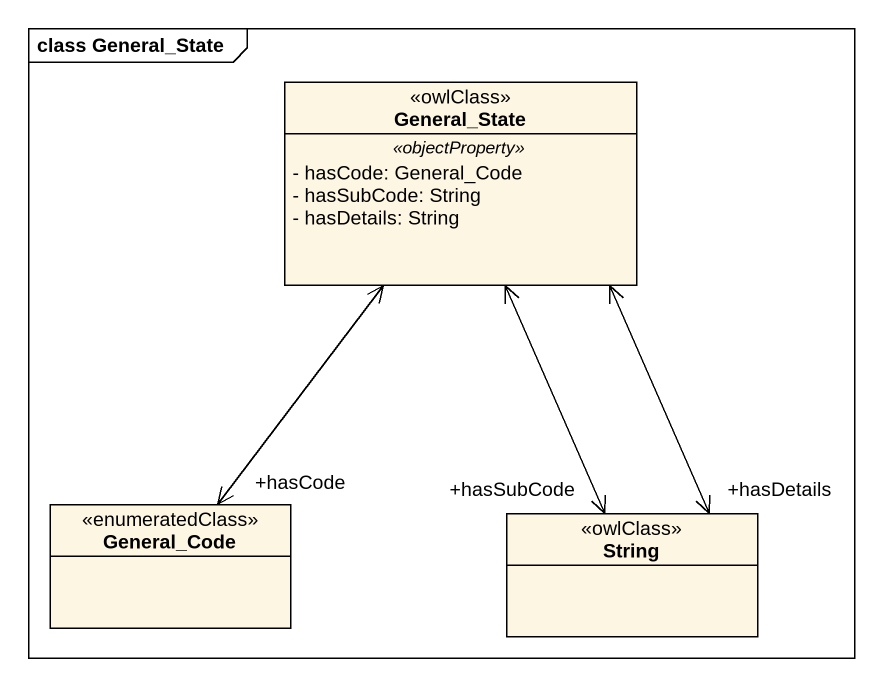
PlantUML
@startuml
mainframe class General_State
hide circle
hide empty members
skinparam classAttributeIconSize 0
class General_State <<owlClass>> {
  .. <<objectProperty>> ..
  - hasCode: General_Code
  - hasSubCode: String
  - hasDetails: String
}
class General_Code <<enumeratedClass>>
class String <<owlClass>>
General_State <--> "+hasCode" General_Code
General_State <--> "+hasSubCode" String
General_State <--> "+hasDetails" String
@enduml
